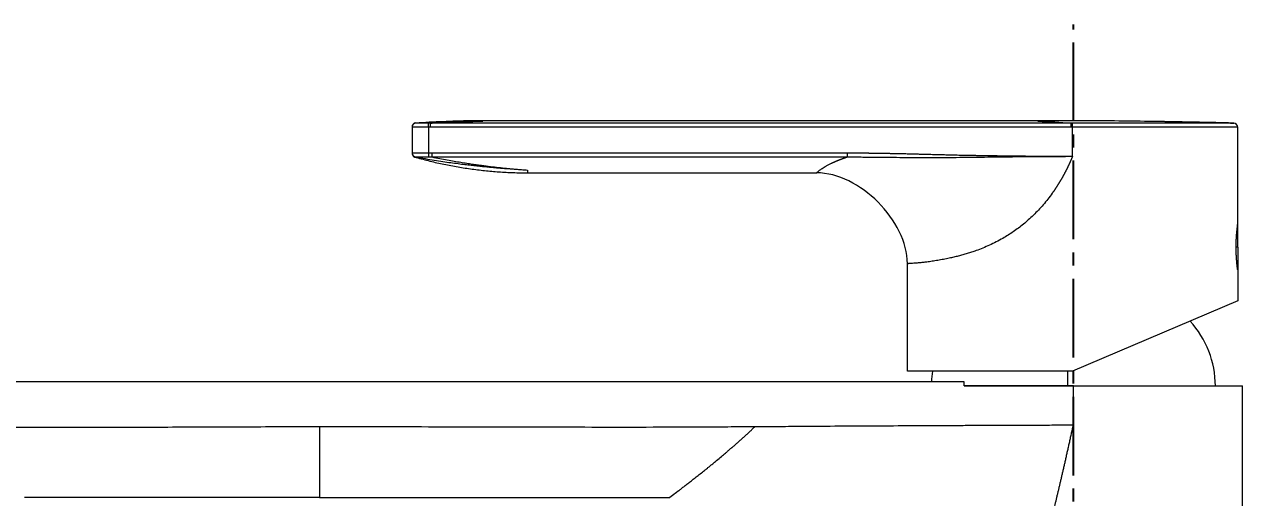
# Model space of a CAD drawing. Header units: millimetres. Extents: x 13295 to 13889, y -332 to 508.
# Drawn here: x 13666.8 to 13814.3, y 223.1 to 280.4 of the extents above; entities that cross this region are included whole.
import ezdxf

# ---------------------------------------------------------------- set-up
doc = ezdxf.new("R2010")
doc.units = ezdxf.units.MM
doc.linetypes.add('CENTER2', pattern=[28.575, 19.05, -3.175, 3.175, -3.175])
doc.layers.add('DIM_', color=5, linetype='Continuous', lineweight=9)
doc.styles.get("Standard").update_dxf_attribs({"font": 'arial.ttf'})
doc.dimstyles.new('사본(2) STANDARD', dxfattribs={"dimscale": 0, "dimtxt": 4, "dimasz": 4, "dimexe": 1.25, "dimexo": 0.625, "dimgap": 1.5, "dimtad": 3, "dimtih": 1, "dimtoh": 1, "dimdec": 1, "dimzin": 9, "dimdsep": 46, "dimtxsty": 'Standard', "dimcen": 2.5, "dimclrd": 5, "dimclre": 5, "dimclrt": 5, "dimadec": 0, "dimazin": 0, "dimtfac": 1, "dimtdec": 1, "dimtmove": 0, "dimatfit": 3, "dimfxl": 1.25, "dimtfill": 1, "dimtolj": 1, "dimtzin": 0, "dimarcsym": 0})

# ---------------------------------------------------------------- blocks, each defined once
blk = doc.blocks.new('*D6')
at = {"layer": 'Defpoints', "color": 0, "transparency": 16777216}
for p in [(13793.83, 280.36), (13647.52, 249.67), (13672.24, 138.6), (13793.83, -31.4), (13542.67, -38.4)]:
    blk.add_point(p, dxfattribs=at)
at = {"layer": 'DIM_', "color": 5, "lineweight": -2, "transparency": 16777216}
for start, end in [(250.8693, 258.9594), (261.0373, 269.1307)]:
    blk.add_arc((13793.83, 651.66), 527.28, start, end, dxfattribs=at)
at = {"layer": 'DIM_', "color": 5, "transparency": 16777216}
for points in [[(13620.59, 152.25), (13621.48, 154.76), (13613.49, 156.19)], [(13785.84, 125.78), (13785.82, 123.11), (13793.83, 124.39)]]:
    blk.add_solid(points, dxfattribs=at)
at = {"layer": 'DIM_', "color": 5, "transparency": 16777216, "insert": (13702.27, 132.4), "char_height": 8, "attachment_point": 5, "bg_fill": 3, "box_fill_scale": 1.1, "bg_fill_color": 256, "bg_fill_true_color": 13158600, "bg_fill_transparency": 0}
blk.add_mtext('\\A1;20°', dxfattribs=at)

msp = doc.modelspace()

# ---------------------------------------------------------------- linework, layer by layer
at = {"color": 1, "linetype": 'CENTER2', "ltscale": 0.5}
msp.add_line((13793.83, -31.4), (13793.83, 280.36), dxfattribs=at)
at = {"linetype": 'Continuous', "lineweight": 18}
for p, q in [((13793.74, 268.7), (13720.74, 268.7)), ((13713.74, 267.91), (13713.74, 264.82)), ((13813.74, 256.15), (13813.74, 267.91)), ((13766.43, 264.81), (13766.43, 264.32)), ((13727.74, 262.4), (13762.74, 262.4)), ((13813.75, 256.15), (13813.74, 256.15)), ((13813.75, 253.4), (13813.75, 256.15)), ((13813.75, 253.4), (13813.75, 250.65)), ((13773.74, 238.4), (13773.74, 251.4)), ((13813.74, 250.65), (13813.75, 250.65)), ((13813.74, 250.65), (13813.74, 246.89)), ((13813.74, 246.89), (13793.74, 238.4)), ((13793.74, 238.4), (13773.74, 238.4)), ((13780.61, 236.6), (13780.61, 237.1)), ((13780.61, 236.6), (13793.11, 236.6)), ((13793.11, 236.6), (13793.83, 236.6)), ((13793.83, 236.6), (13814.33, 236.6)), ((13814.33, -31.4), (13814.33, 236.6)), ((13702.53, 223.09), (13744.9, 223.09))]:
    msp.add_line(p, q, dxfattribs=at)
at = {"linetype": 'Continuous', "lineweight": 13}
for p, q in [((13715.74, 267.91), (13715.73, 268.41)), ((13715.74, 267.91), (13715.74, 264.81)), ((13793.56, 267.91), (13715.99, 267.91)), ((13793.56, 267.91), (13793.56, 268.41)), ((13793.74, 267.91), (13793.74, 268.41)), ((13793.74, 264.4), (13793.74, 267.91)), ((13715.74, 264.81), (13715.73, 264.32)), ((13716.12, 264.81), (13716.12, 264.32)), ((13716.12, 264.81), (13766.43, 264.81)), ((13716.12, 264.32), (13766.43, 264.32)), ((13727.74, 262.74), (13727.74, 262.4)), ((13813.75, 253.4), (13813.55, 253.4)), ((13793.83, 231.89), (13793.83, 236.6))]:
    msp.add_line(p, q, dxfattribs=at)
at = {"linetype": 'Continuous', "lineweight": 18, "extrusion": (0, 1.33795e-05, 1)}
msp.add_arc((13714.24, 267.94, -0.01), 0.5, 94.5878, 179.9998, dxfattribs=at)
at = {"linetype": 'Continuous', "lineweight": 18}
for centre, radius, start, end in [((13813.24, 267.91), 0.5, 359.9829, 88.4223), ((13799.43, 236.6), 11.6, 0, 42.557), ((13788.23, 236.6), 11.6, 171.073, 177.5221)]:
    msp.add_arc(centre, radius, start, end, dxfattribs=at)
at = {"linetype": 'Continuous', "lineweight": 13}
for centre, major_axis, ratio, start_param, end_param in [((13714.24, 267.91), (-0.5, 0), 0.999984, 5.755683, 6.283185), ((13714.24, 267.91), (-0.5, 0), 0.999984, 4.735832, 5.44336), ((13714.24, 264.82), (-0.5, 0), 0.999993, 0.340413, 1.392728), ((13714.24, 264.82), (-0.5, 0), 0.999935, 0.660054, 1.398974), ((13793.6, 236.6), (0, 11.6), 0.042073, 1.414991, 1.570796)]:
    msp.add_ellipse(centre, major_axis=major_axis, ratio=ratio, start_param=start_param, end_param=end_param, dxfattribs=at)
at = {"linetype": 'Continuous', "lineweight": 18}
for ratio, end_param in [(0.999935, 0.660053), (0.999993, 0.340412)]:
    msp.add_ellipse((13714.24, 264.82), major_axis=(-0.5, 0), ratio=ratio, start_param=0, end_param=end_param, dxfattribs=at)
for points, knots in [([(13714.2, 268.44), (13714.74, 268.48), (13715.28, 268.52), (13716.37, 268.58), (13716.92, 268.61), (13718.01, 268.65), (13718.55, 268.67), (13719.65, 268.69), (13720.19, 268.7), (13720.74, 268.7)], [0, 0, 0, 0, 0.25, 0.25, 0.5, 0.5, 0.75, 0.75, 1, 1, 1, 1]), ([(13720.77, 268.7), (13720.77, 268.7), (13720.77, 268.7), (13720.76, 268.7), (13720.75, 268.7), (13720.75, 268.7), (13720.74, 268.7), (13720.74, 268.7), (13720.74, 268.7), (13720.74, 268.7), (13720.74, 268.7), (13720.74, 268.7)], [0, 0, 0, 0, 0.046021, 0.164966, 0.283983, 0.403081, 0.522264, 0.641541, 0.760918, 0.880402, 1, 1, 1, 1]), ([(13720.74, 268.7), (13720.74, 268.7), (13720.74, 268.7), (13720.74, 268.7), (13720.74, 268.7), (13720.74, 268.7), (13720.74, 268.7), (13720.74, 268.7), (13720.74, 268.7), (13720.74, 268.7), (13720.74, 268.7), (13720.75, 268.7), (13720.75, 268.7), (13720.75, 268.7), (13720.76, 268.7), (13720.76, 268.7), (13720.76, 268.7), (13720.77, 268.7), (13720.77, 268.7), (13720.77, 268.7), (13720.77, 268.7)], [0, 0, 0, 0, 0.05615, 0.112273, 0.168369, 0.22444, 0.280486, 0.336508, 0.392507, 0.448484, 0.504438, 0.560372, 0.616285, 0.672179, 0.728054, 0.783911, 0.839751, 0.895575, 0.951383, 1, 1, 1, 1]), ([(13793.74, 268.7), (13793.74, 268.7), (13793.71, 268.7), (13793.53, 268.7), (13793.08, 268.69), (13792.21, 268.68), (13791.02, 268.66), (13790.07, 268.65), (13789.55, 268.65)], [0, 0, 0, 0, 0.1, 0.199813, 0.39986, 0.599907, 0.799953, 1, 1, 1, 1]), ([(13812.98, 268.41), (13811.09, 268.46), (13807.56, 268.55), (13802.68, 268.63), (13798.54, 268.68), (13796.02, 268.69), (13794.88, 268.7)], [0, 0, 0, 0, 0.308597, 0.580301, 0.811572, 1, 1, 1, 1]), ([(13812.16, 268.44), (13811.44, 268.46), (13810.03, 268.49), (13807.85, 268.54), (13805.88, 268.57), (13804.37, 268.6), (13803.55, 268.61), (13803.3, 268.61)], [0, 0, 0, 0, 0.283651, 0.52762, 0.737201, 0.918233, 1, 1, 1, 1]), ([(13713.91, 268.29), (13713.89, 268.27), (13713.84, 268.22), (13713.79, 268.12), (13713.76, 268.01), (13713.77, 267.94), (13713.77, 267.9)], [0, 0, 0, 0, 0.214506, 0.48092, 0.744245, 1, 1, 1, 1]), ([(13813.16, 268.41), (13813.14, 268.41), (13813.06, 268.41), (13812.95, 268.41), (13812.87, 268.41)], [0, 0, 0, 0, 0.324752, 1, 1, 1, 1]), ([(13713.74, 264.82), (13713.74, 264.81), (13713.74, 264.8), (13713.74, 264.8), (13713.74, 264.79), (13713.74, 264.78), (13713.74, 264.78), (13713.74, 264.78), (13713.74, 264.78), (13713.74, 264.78), (13713.74, 264.78)], [0, 0, 0, 0, 0.131545, 0.263091, 0.394636, 0.526181, 0.657727, 0.789272, 0.920818, 1, 1, 1, 1]), ([(13714.1, 264.29), (13714.1, 264.29), (13714.1, 264.29), (13714.1, 264.3), (13714.11, 264.3), (13714.11, 264.3), (13714.12, 264.31), (13714.13, 264.31), (13714.14, 264.32), (13714.15, 264.32)], [0, 0, 0, 0, 0.060794, 0.217328, 0.373863, 0.530397, 0.686931, 0.843466, 1, 1, 1, 1]), ([(13813.74, 250.65), (13813.74, 250.65), (13813.74, 250.65), (13813.73, 250.67), (13813.73, 250.7), (13813.72, 250.74), (13813.72, 250.77), (13813.72, 250.78), (13813.72, 250.8), (13813.72, 250.8), (13813.71, 250.83), (13813.71, 250.84), (13813.7, 250.89), (13813.69, 250.97), (13813.68, 251.06), (13813.68, 251.14), (13813.67, 251.18), (13813.67, 251.22), (13813.66, 251.25), (13813.66, 251.26), (13813.65, 251.33), (13813.64, 251.45), (13813.62, 251.65), (13813.61, 251.79), (13813.6, 251.91), (13813.6, 251.95), (13813.59, 252.02), (13813.59, 252.06), (13813.58, 252.18), (13813.57, 252.34), (13813.57, 252.51), (13813.56, 252.64), (13813.56, 252.68), (13813.56, 252.77), (13813.55, 252.82), (13813.55, 252.95), (13813.55, 253.13), (13813.55, 253.4), (13813.55, 253.58), (13813.55, 253.69), (13813.55, 253.71), (13813.55, 253.76), (13813.55, 253.82), (13813.55, 253.89), (13813.56, 254.02), (13813.56, 254.2), (13813.57, 254.37), (13813.58, 254.49), (13813.58, 254.53), (13813.58, 254.62), (13813.59, 254.66), (13813.59, 254.77), (13813.6, 254.93), (13813.62, 255.07), (13813.63, 255.18), (13813.63, 255.21), (13813.64, 255.28), (13813.64, 255.31), (13813.65, 255.41), (13813.66, 255.53), (13813.68, 255.69), (13813.69, 255.78), (13813.7, 255.83), (13813.7, 255.84), (13813.7, 255.86), (13813.7, 255.87), (13813.7, 255.9), (13813.71, 255.92), (13813.71, 255.97), (13813.72, 256.03), (13813.73, 256.08), (13813.73, 256.1), (13813.73, 256.11), (13813.73, 256.13), (13813.73, 256.13), (13813.74, 256.14), (13813.74, 256.15), (13813.74, 256.15)], [0, 0, 0, 0, 0.031255, 0.031255, 0.06251, 0.093765, 0.093765, 0.101579, 0.101579, 0.109393, 0.109393, 0.125021, 0.125021, 0.156276, 0.187531, 0.187531, 0.203158, 0.210972, 0.210972, 0.218786, 0.218786, 0.250041, 0.281296, 0.312551, 0.312551, 0.328179, 0.328179, 0.343807, 0.343807, 0.375062, 0.406317, 0.406317, 0.421944, 0.421944, 0.437572, 0.437572, 0.468827, 0.500082, 0.531337, 0.531337, 0.539151, 0.539151, 0.546965, 0.562593, 0.562593, 0.593848, 0.625103, 0.625103, 0.64073, 0.64073, 0.656358, 0.656358, 0.687613, 0.718868, 0.718868, 0.734496, 0.734496, 0.750123, 0.750123, 0.781379, 0.812634, 0.843889, 0.843889, 0.851703, 0.851703, 0.859516, 0.859516, 0.875144, 0.875144, 0.906399, 0.937654, 0.937654, 0.953282, 0.953282, 0.968909, 0.968909, 1, 1, 1, 1]), ([(13780.61, 237.1), (13761.02, 237.1), (13741.43, 237.1), (13702.25, 237.1), (13682.66, 237.1), (13663.07, 237.1)], [0, 0, 0, 0, 0.5, 0.5, 1, 1, 1, 1]), ([(13664.58, 231.61), (13666.17, 231.61), (13667.75, 231.61), (13670.91, 231.6), (13672.49, 231.6), (13677.23, 231.61), (13680.4, 231.62), (13685.14, 231.64), (13686.72, 231.64), (13689.88, 231.66), (13691.46, 231.66), (13694.63, 231.67), (13696.21, 231.68), (13699.37, 231.68), (13700.95, 231.68), (13702.53, 231.68)], [0, 0, 0, 0, 0.125, 0.125, 0.25, 0.25, 0.5, 0.5, 0.625, 0.625, 0.75, 0.75, 0.875, 0.875, 1, 1, 1, 1]), ([(13702.53, 231.68), (13704.73, 231.68), (13706.93, 231.68), (13711.32, 231.68), (13713.52, 231.68), (13717.92, 231.67), (13720.12, 231.66), (13724.51, 231.65), (13726.71, 231.65), (13731.11, 231.64), (13733.31, 231.64), (13737.7, 231.63), (13739.9, 231.63), (13744.3, 231.64), (13746.49, 231.65), (13749.79, 231.66), (13750.89, 231.67), (13753.09, 231.68), (13754.19, 231.69), (13755.29, 231.69)], [0, 0, 0, 0, 0.125, 0.125, 0.25, 0.25, 0.375, 0.375, 0.5, 0.5, 0.625, 0.625, 0.75, 0.75, 0.875, 0.875, 0.9375, 0.9375, 1, 1, 1, 1]), ([(13702.53, 231.68), (13702.53, 231.64), (13702.53, 230.32), (13702.53, 227.96), (13702.53, 225.27), (13702.53, 223.52), (13702.53, 223.09), (13702.53, 223.09)], [0, 0, 0, 0, 0.008479, 0.256335, 0.504192, 0.752048, 1, 1, 1, 1]), ([(13755.29, 231.69), (13755.8, 231.7), (13756.8, 231.7), (13758.26, 231.71), (13759.64, 231.72), (13760.94, 231.73), (13762.16, 231.74), (13763.29, 231.75), (13765.59, 231.76), (13769.09, 231.78), (13772.8, 231.8), (13775.52, 231.81), (13777.27, 231.82), (13779.09, 231.83), (13780.98, 231.84), (13782.95, 231.85), (13784.99, 231.85), (13787.1, 231.86), (13789.28, 231.87), (13791.53, 231.88), (13793.06, 231.89), (13793.83, 231.89)], [0, 0, 0, 0, 0.039968, 0.07784, 0.113613, 0.147288, 0.178863, 0.208338, 0.235713, 0.357767, 0.480721, 0.524238, 0.569629, 0.616892, 0.666026, 0.717029, 0.769899, 0.824634, 0.881231, 0.939687, 1, 1, 1, 1])]:
    msp.add_open_spline(points, degree=3, knots=knots, dxfattribs=at)
at = {"linetype": 'Continuous', "lineweight": 13}
for points, degree, knots in [([(13715.99, 268.41), (13716.25, 268.43), (13716.51, 268.44), (13717.04, 268.47), (13717.3, 268.48), (13718.09, 268.52), (13718.62, 268.54), (13719.67, 268.58), (13720.2, 268.6), (13720.99, 268.63), (13721.25, 268.63), (13721.78, 268.65), (13722.04, 268.65), (13722.3, 268.66)], 3, [0, 0, 0, 0, 0.125, 0.125, 0.25, 0.25, 0.5, 0.5, 0.75, 0.75, 0.875, 0.875, 1, 1, 1, 1]), ([(13722.3, 268.66), (13722.29, 268.66), (13722.28, 268.66), (13722.25, 268.66), (13722.22, 268.66), (13722.2, 268.66), (13722.17, 268.66), (13722.15, 268.66), (13722.12, 268.66), (13722.1, 268.66), (13722.07, 268.66), (13722.05, 268.67), (13722.02, 268.67), (13722, 268.67), (13721.98, 268.67), (13721.95, 268.67), (13721.93, 268.67), (13721.91, 268.67), (13721.88, 268.67), (13721.86, 268.67), (13721.84, 268.67), (13721.82, 268.67), (13721.8, 268.67), (13721.77, 268.67), (13721.75, 268.67), (13721.73, 268.67), (13721.71, 268.67), (13721.69, 268.67), (13721.67, 268.67), (13721.65, 268.68), (13721.63, 268.68), (13721.61, 268.68), (13721.59, 268.68), (13721.57, 268.68), (13721.55, 268.68), (13721.53, 268.68), (13721.51, 268.68), (13721.49, 268.68), (13721.47, 268.68), (13721.45, 268.68), (13721.44, 268.68), (13721.42, 268.68), (13721.4, 268.68), (13721.38, 268.68), (13721.37, 268.68), (13721.35, 268.68), (13721.33, 268.68), (13721.32, 268.68), (13721.3, 268.68), (13721.28, 268.68), (13721.27, 268.69), (13721.25, 268.69), (13721.24, 268.69), (13721.22, 268.69), (13721.21, 268.69), (13721.19, 268.69), (13721.18, 268.69), (13721.16, 268.69), (13721.15, 268.69), (13721.11, 268.69), (13721.04, 268.69), (13720.96, 268.69), (13720.89, 268.7), (13720.84, 268.7), (13720.82, 268.7), (13720.81, 268.7), (13720.8, 268.7), (13720.79, 268.7), (13720.78, 268.7), (13720.77, 268.7), (13720.77, 268.7)], 3, [0, 0, 0, 0, 0.010019, 0.020038, 0.030058, 0.04008, 0.050103, 0.060127, 0.070154, 0.080181, 0.090211, 0.100243, 0.110276, 0.120313, 0.130351, 0.140392, 0.150436, 0.160483, 0.170532, 0.180585, 0.190641, 0.200701, 0.210764, 0.220831, 0.230901, 0.240976, 0.251054, 0.261137, 0.271225, 0.281316, 0.291413, 0.301514, 0.31162, 0.321732, 0.331848, 0.34197, 0.352097, 0.36223, 0.372369, 0.382514, 0.392664, 0.402821, 0.412984, 0.423154, 0.43333, 0.443513, 0.453702, 0.463899, 0.474103, 0.484314, 0.494532, 0.504758, 0.514992, 0.525233, 0.535482, 0.54574, 0.556005, 0.566279, 0.576561, 0.586851, 0.661656, 0.73596, 0.809815, 0.883272, 0.904053, 0.924838, 0.945631, 0.966431, 0.98724, 1, 1, 1, 1]), ([(13715.74, 267.91), (13715.73, 267.91), (13715.71, 267.91), (13715.69, 267.91), (13715.67, 267.91), (13715.65, 267.91), (13715.63, 267.91), (13715.61, 267.91), (13715.58, 267.91), (13715.56, 267.91), (13715.54, 267.91), (13715.52, 267.91), (13715.5, 267.91), (13715.48, 267.91), (13715.46, 267.91), (13715.44, 267.91), (13715.42, 267.91), (13715.4, 267.91), (13715.38, 267.91), (13715.35, 267.91), (13715.33, 267.91), (13715.31, 267.91), (13715.29, 267.91), (13715.27, 267.91), (13715.25, 267.91), (13715.23, 267.91), (13715.22, 267.91), (13715.2, 267.91), (13715.18, 267.91), (13715.16, 267.91), (13715.14, 267.91), (13715.12, 267.91), (13715.1, 267.91), (13715.08, 267.91), (13715.06, 267.91), (13715.04, 267.91), (13715.03, 267.91), (13715.01, 267.91), (13714.99, 267.91), (13714.97, 267.91), (13714.95, 267.91), (13714.94, 267.91), (13714.92, 267.91), (13714.9, 267.91), (13714.88, 267.91), (13714.87, 267.91), (13714.85, 267.91), (13714.83, 267.91), (13714.82, 267.91), (13714.8, 267.91), (13714.78, 267.91), (13714.77, 267.91), (13714.75, 267.91), (13714.74, 267.91), (13714.72, 267.91), (13714.7, 267.91), (13714.69, 267.91), (13714.67, 267.91), (13714.66, 267.91), (13714.64, 267.91), (13714.63, 267.91), (13714.61, 267.91), (13714.6, 267.91), (13714.58, 267.91), (13714.57, 267.91), (13714.55, 267.91), (13714.54, 267.91), (13714.53, 267.91), (13714.51, 267.91), (13714.5, 267.91), (13714.49, 267.91), (13714.47, 267.91), (13714.46, 267.91), (13714.45, 267.91), (13714.43, 267.91), (13714.42, 267.91), (13714.41, 267.91), (13714.4, 267.91), (13714.38, 267.91), (13714.37, 267.91), (13714.36, 267.91), (13714.35, 267.91), (13714.34, 267.91), (13714.32, 267.91), (13714.31, 267.91), (13714.3, 267.91), (13714.29, 267.91), (13714.28, 267.91), (13714.27, 267.91), (13714.26, 267.91), (13714.25, 267.91), (13714.24, 267.91), (13714.23, 267.91), (13714.22, 267.91), (13714.21, 267.91), (13714.2, 267.91), (13714.19, 267.91), (13714.18, 267.91), (13714.17, 267.91), (13714.16, 267.91), (13714.15, 267.91), (13714.14, 267.91), (13714.13, 267.91), (13714.12, 267.91), (13714.11, 267.91), (13714.1, 267.91), (13714.09, 267.91), (13714.09, 267.91), (13714.08, 267.91), (13714.07, 267.91), (13714.06, 267.91), (13714.05, 267.91), (13714.05, 267.91), (13714.04, 267.91), (13714.03, 267.91), (13714.02, 267.91), (13714.02, 267.91), (13714.01, 267.91), (13714, 267.91), (13714, 267.91), (13713.99, 267.91), (13713.98, 267.91), (13713.98, 267.91), (13713.97, 267.91), (13713.96, 267.91), (13713.96, 267.91), (13713.95, 267.91), (13713.95, 267.91), (13713.94, 267.91), (13713.93, 267.91), (13713.93, 267.91), (13713.92, 267.91), (13713.92, 267.91), (13713.91, 267.91), (13713.91, 267.91), (13713.9, 267.91), (13713.9, 267.91), (13713.89, 267.91), (13713.89, 267.91), (13713.88, 267.91), (13713.88, 267.91), (13713.87, 267.91), (13713.87, 267.91), (13713.86, 267.91), (13713.86, 267.91), (13713.86, 267.91), (13713.85, 267.91), (13713.85, 267.91), (13713.84, 267.91), (13713.84, 267.91), (13713.84, 267.91), (13713.83, 267.91), (13713.83, 267.91), (13713.83, 267.91), (13713.82, 267.91), (13713.82, 267.91), (13713.82, 267.91), (13713.81, 267.91), (13713.81, 267.91), (13713.81, 267.91), (13713.8, 267.91), (13713.8, 267.91), (13713.8, 267.91), (13713.8, 267.91), (13713.79, 267.91), (13713.79, 267.91), (13713.79, 267.91), (13713.79, 267.91), (13713.78, 267.91), (13713.78, 267.91), (13713.78, 267.91), (13713.78, 267.91), (13713.78, 267.91), (13713.77, 267.91), (13713.77, 267.91), (13713.77, 267.91), (13713.77, 267.91), (13713.77, 267.91), (13713.76, 267.91), (13713.76, 267.91), (13713.76, 267.91), (13713.76, 267.91), (13713.76, 267.91), (13713.76, 267.91), (13713.76, 267.91), (13713.75, 267.91), (13713.75, 267.91), (13713.75, 267.91), (13713.75, 267.91), (13713.75, 267.91), (13713.75, 267.91), (13713.75, 267.91), (13713.75, 267.91), (13713.75, 267.91), (13713.75, 267.91), (13713.74, 267.91), (13713.74, 267.91), (13713.74, 267.91), (13713.74, 267.91), (13713.74, 267.91), (13713.74, 267.91), (13713.74, 267.91), (13713.74, 267.91), (13713.74, 267.91), (13713.74, 267.91), (13713.74, 267.91), (13713.74, 267.91), (13713.74, 267.91), (13713.74, 267.91), (13713.74, 267.91), (13713.74, 267.91), (13713.74, 267.91), (13713.74, 267.91), (13713.74, 267.91), (13713.74, 267.91), (13713.74, 267.91), (13713.74, 267.91), (13713.74, 267.91), (13713.74, 267.91), (13713.74, 267.91)], 3, [0, 0, 0, 0, 0.006978, 0.013934, 0.020868, 0.02778, 0.03467, 0.041538, 0.048385, 0.055209, 0.062012, 0.068792, 0.07555, 0.082287, 0.089002, 0.095694, 0.102365, 0.109014, 0.115641, 0.122246, 0.128829, 0.13539, 0.141929, 0.148446, 0.154941, 0.161415, 0.167866, 0.174295, 0.180703, 0.187088, 0.193452, 0.199794, 0.206113, 0.212411, 0.218687, 0.224941, 0.231173, 0.237383, 0.243571, 0.249737, 0.255881, 0.262003, 0.268104, 0.274182, 0.280238, 0.286273, 0.292285, 0.298276, 0.304244, 0.310191, 0.316116, 0.322019, 0.3279, 0.333759, 0.339596, 0.345411, 0.351204, 0.356975, 0.362724, 0.368451, 0.374157, 0.37984, 0.385502, 0.391141, 0.396759, 0.402354, 0.407928, 0.41348, 0.41901, 0.424518, 0.430003, 0.435467, 0.44091, 0.44633, 0.451728, 0.457104, 0.462458, 0.467791, 0.473101, 0.47839, 0.483656, 0.488901, 0.494123, 0.499324, 0.504503, 0.50966, 0.514794, 0.519907, 0.524998, 0.530067, 0.535115, 0.54014, 0.545143, 0.550124, 0.555084, 0.560021, 0.564936, 0.56983, 0.574702, 0.579551, 0.584379, 0.589185, 0.593968, 0.59873, 0.60347, 0.608188, 0.612884, 0.617558, 0.622211, 0.626841, 0.631449, 0.636036, 0.6406, 0.645142, 0.649663, 0.654162, 0.658638, 0.663093, 0.667526, 0.671936, 0.676325, 0.680692, 0.685037, 0.68936, 0.693661, 0.697941, 0.702198, 0.706433, 0.710646, 0.714838, 0.719007, 0.723155, 0.72728, 0.731384, 0.735466, 0.739526, 0.743563, 0.747579, 0.751573, 0.755545, 0.759495, 0.763423, 0.76733, 0.771214, 0.775076, 0.778916, 0.782735, 0.786531, 0.790306, 0.794058, 0.797789, 0.801498, 0.805185, 0.808849, 0.812492, 0.816113, 0.819712, 0.823289, 0.826844, 0.830378, 0.833889, 0.837378, 0.840845, 0.844291, 0.847714, 0.851116, 0.854496, 0.857853, 0.861189, 0.864503, 0.867794, 0.871064, 0.874312, 0.877538, 0.880742, 0.883925, 0.887085, 0.890223, 0.893339, 0.896434, 0.899506, 0.902557, 0.905585, 0.908592, 0.911576, 0.914539, 0.91748, 0.920399, 0.923296, 0.92617, 0.929023, 0.931855, 0.934664, 0.937451, 0.940216, 0.942959, 0.945681, 0.94838, 0.951058, 0.953713, 0.956347, 0.958959, 0.961548, 0.964116, 0.966662, 0.969186, 0.971688, 0.974168, 0.976626, 0.979062, 0.981476, 0.983868, 0.986239, 0.988587, 0.990914, 0.993218, 0.995501, 0.997761, 1, 1, 1, 1]), ([(13715.99, 268.41), (13715.95, 268.41), (13715.9, 268.41), (13715.82, 268.41), (13715.78, 268.41), (13715.73, 268.41)], 3, [0, 0, 0, 0, 0.5, 0.5, 1, 1, 1, 1]), ([(13715.99, 267.91), (13715.99, 267.94), (13715.99, 267.97), (13715.99, 268.03), (13715.99, 268.06), (13715.99, 268.12), (13715.99, 268.15), (13715.99, 268.21), (13715.99, 268.24), (13715.99, 268.29), (13715.99, 268.31), (13715.99, 268.35), (13715.99, 268.36), (13715.99, 268.39), (13715.99, 268.4), (13715.99, 268.41), (13715.99, 268.41), (13715.99, 268.41)], 3, [0, 0, 0, 0, 0.125, 0.125, 0.25, 0.25, 0.375, 0.375, 0.5, 0.5, 0.625, 0.625, 0.75, 0.75, 0.875, 0.875, 1, 1, 1, 1]), ([(13812.87, 268.41), (13812.86, 268.41), (13812.74, 268.41), (13812.46, 268.41), (13811.88, 268.41), (13811.06, 268.41), (13809.92, 268.41), (13808.42, 268.41), (13806.51, 268.41), (13804.21, 268.41), (13801.61, 268.41), (13798.9, 268.41), (13796.27, 268.41), (13794.55, 268.41), (13793.74, 268.41)], 3, [0, 0, 0, 0, 0.00426, 0.064041, 0.130165, 0.203726, 0.286638, 0.378775, 0.479191, 0.587721, 0.699784, 0.807687, 0.908502, 1, 1, 1, 1]), ([(13813.74, 267.91), (13813.74, 267.91), (13813.7, 267.91), (13813.58, 267.91), (13813.48, 267.91), (13813.22, 267.91), (13813.07, 267.91), (13812.69, 267.91), (13812.46, 267.91), (13811.96, 267.91), (13811.68, 267.91), (13811.07, 267.91), (13810.73, 267.91), (13810, 267.91), (13809.61, 267.91), (13808.78, 267.91), (13808.34, 267.91), (13807.42, 267.91), (13806.93, 267.91), (13805.92, 267.91), (13805.39, 267.91), (13804.3, 267.91), (13803.74, 267.91), (13802.59, 267.91), (13801.99, 267.91), (13800.79, 267.91), (13800.17, 267.91), (13798.92, 267.91), (13798.28, 267.91), (13797, 267.91), (13796.35, 267.91), (13795.05, 267.91), (13794.39, 267.91), (13793.74, 267.91)], 3, [0, 0, 0, 0, 0.0625, 0.0625, 0.125, 0.125, 0.1875, 0.1875, 0.25, 0.25, 0.3125, 0.3125, 0.375, 0.375, 0.4375, 0.4375, 0.5, 0.5, 0.5625, 0.5625, 0.625, 0.625, 0.6875, 0.6875, 0.75, 0.75, 0.8125, 0.8125, 0.875, 0.875, 0.9375, 0.9375, 1, 1, 1, 1]), ([(13812.86, 268.41), (13812.99, 268.41), (13813.19, 268.41), (13813.25, 268.41), (13813.25, 268.41)], 3, [0, 0, 0, 0, 0.517684, 1, 1, 1, 1]), ([(13713.74, 264.82), (13713.74, 264.82), (13713.74, 264.82), (13713.74, 264.82), (13713.74, 264.82), (13713.74, 264.82), (13713.74, 264.82), (13713.74, 264.82), (13713.74, 264.82), (13713.75, 264.82), (13713.75, 264.82), (13713.75, 264.82), (13713.76, 264.82), (13713.76, 264.82), (13713.77, 264.82), (13713.77, 264.82), (13713.78, 264.82), (13713.79, 264.82), (13713.79, 264.82), (13713.8, 264.82), (13713.81, 264.82), (13713.82, 264.82), (13713.84, 264.82), (13713.85, 264.82), (13713.86, 264.82), (13713.88, 264.82), (13713.89, 264.82), (13713.94, 264.82), (13714.01, 264.82), (13714.13, 264.82), (13714.25, 264.81), (13714.38, 264.81), (13714.51, 264.82), (13714.66, 264.82), (13714.82, 264.82), (13714.94, 264.82), (13715.03, 264.82), (13715.08, 264.82), (13715.13, 264.82), (13715.18, 264.82), (13715.22, 264.82), (13715.27, 264.82), (13715.32, 264.82), (13715.37, 264.82), (13715.42, 264.82), (13715.46, 264.82), (13715.51, 264.82), (13715.56, 264.82), (13715.6, 264.81), (13715.65, 264.81), (13715.69, 264.81), (13715.72, 264.81), (13715.74, 264.81)], 3, [0, 0, 0, 0, 0.006878, 0.01403, 0.021457, 0.029159, 0.037136, 0.045387, 0.053913, 0.062714, 0.071789, 0.08114, 0.090765, 0.100664, 0.110839, 0.121288, 0.132012, 0.143011, 0.154284, 0.165833, 0.177656, 0.189753, 0.202126, 0.214773, 0.227695, 0.240892, 0.254363, 0.26811, 0.343065, 0.410921, 0.471675, 0.525327, 0.582195, 0.639063, 0.695931, 0.7528, 0.769675, 0.78636, 0.802855, 0.819159, 0.835274, 0.851199, 0.866934, 0.882478, 0.897833, 0.912998, 0.927973, 0.942758, 0.957353, 0.971759, 0.985974, 1, 1, 1, 1]), ([(13714.15, 264.32), (13714.15, 264.32), (13714.2, 264.32), (13714.39, 264.32), (13714.65, 264.32), (13714.97, 264.32), (13715.33, 264.32), (13715.59, 264.32), (13715.73, 264.32)], 3, [0, 0, 0, 0, 0.178865, 0.355679, 0.525445, 0.67908, 0.830235, 1, 1, 1, 1]), ([(13762.74, 262.4), (13762.74, 262.4), (13762.74, 262.4), (13762.74, 262.4), (13762.74, 262.4), (13762.74, 262.4), (13762.74, 262.4), (13762.74, 262.4), (13762.74, 262.4), (13762.74, 262.41), (13762.74, 262.41), (13762.75, 262.41), (13762.75, 262.41), (13762.75, 262.41), (13762.75, 262.42), (13762.75, 262.42), (13762.76, 262.42), (13762.76, 262.42), (13762.76, 262.43), (13762.77, 262.43), (13762.77, 262.43), (13762.77, 262.44), (13762.78, 262.44), (13762.78, 262.44), (13762.78, 262.45), (13762.79, 262.45), (13762.79, 262.46), (13762.8, 262.46), (13762.8, 262.46), (13762.81, 262.47), (13762.81, 262.47), (13762.82, 262.48), (13762.82, 262.48), (13762.83, 262.49), (13762.83, 262.49), (13762.84, 262.5), (13762.85, 262.5), (13762.85, 262.51), (13762.86, 262.52), (13762.87, 262.52), (13762.87, 262.53), (13762.9, 262.56), (13762.97, 262.61), (13763.09, 262.71), (13763.24, 262.81), (13763.42, 262.94), (13763.64, 263.08), (13763.91, 263.23), (13764.21, 263.39), (13764.44, 263.51), (13764.59, 263.58), (13764.64, 263.6), (13764.68, 263.63), (13764.73, 263.65), (13764.78, 263.67), (13764.82, 263.69), (13764.87, 263.71), (13764.92, 263.73), (13764.97, 263.75), (13765.02, 263.78), (13765.07, 263.8), (13765.12, 263.82), (13765.17, 263.84), (13765.22, 263.86), (13765.27, 263.89), (13765.32, 263.91), (13765.38, 263.93), (13765.43, 263.95), (13765.49, 263.97), (13765.54, 263.99), (13765.6, 264.02), (13765.65, 264.04), (13765.71, 264.06), (13765.77, 264.08), (13765.82, 264.1), (13765.88, 264.12), (13765.94, 264.15), (13766, 264.17), (13766.06, 264.19), (13766.12, 264.21), (13766.18, 264.23), (13766.24, 264.25), (13766.3, 264.28), (13766.37, 264.3), (13766.41, 264.31), (13766.43, 264.32)], 3, [0, 0, 0, 0, 0.006992, 0.013956, 0.020891, 0.027798, 0.034677, 0.041527, 0.048349, 0.055143, 0.061909, 0.068646, 0.075355, 0.082036, 0.088689, 0.095313, 0.10191, 0.108478, 0.115018, 0.12153, 0.128013, 0.134469, 0.140896, 0.147296, 0.153667, 0.16001, 0.166325, 0.172613, 0.178872, 0.185103, 0.191306, 0.197481, 0.203629, 0.209748, 0.215839, 0.221903, 0.227938, 0.233946, 0.239926, 0.245878, 0.251802, 0.257699, 0.325846, 0.391503, 0.454706, 0.515492, 0.581274, 0.644635, 0.705655, 0.764424, 0.771654, 0.778852, 0.786019, 0.793154, 0.800257, 0.80733, 0.814372, 0.821383, 0.828363, 0.835314, 0.842234, 0.849125, 0.855986, 0.862818, 0.869621, 0.876395, 0.883141, 0.889859, 0.896548, 0.90321, 0.909845, 0.916452, 0.923032, 0.929586, 0.936113, 0.942614, 0.94909, 0.955539, 0.961964, 0.968364, 0.974739, 0.98109, 0.987417, 0.99372, 1, 1, 1, 1]), ([(13766.43, 264.81), (13768.09, 264.81), (13769.79, 264.79), (13770.86, 264.77), (13772.05, 264.75), (13773.21, 264.73), (13774.87, 264.68), (13774.97, 264.68), (13776.57, 264.64), (13777.7, 264.61), (13778.5, 264.59), (13780.85, 264.53), (13783.06, 264.5), (13785.5, 264.46), (13788.53, 264.43), (13790.79, 264.41), (13793.74, 264.4)], 2, [0, 0, 0, 0.25, 0.25, 0.375, 0.375, 0.5, 0.5, 0.5625, 0.5625, 0.625, 0.625, 0.75, 0.75, 0.875, 0.875, 1, 1, 1]), ([(13766.43, 264.32), (13766.71, 264.32), (13767, 264.32), (13767.56, 264.32), (13767.85, 264.32), (13768.42, 264.31), (13768.7, 264.31), (13769.27, 264.31), (13769.55, 264.31), (13770.41, 264.3), (13770.97, 264.29), (13772.11, 264.28), (13772.68, 264.27), (13773.82, 264.26), (13774.39, 264.26), (13775.52, 264.25), (13776.09, 264.25), (13777.23, 264.25), (13777.8, 264.25), (13778.94, 264.26), (13779.51, 264.27), (13780.65, 264.28), (13781.22, 264.29), (13782.35, 264.3), (13782.92, 264.31), (13784.06, 264.32), (13784.63, 264.33), (13785.77, 264.34), (13786.34, 264.35), (13787.48, 264.36), (13788.05, 264.36), (13789.18, 264.37), (13789.75, 264.37), (13791.46, 264.39), (13792.6, 264.39), (13793.74, 264.4)], 3, [0, 0, 0, 0, 0.03125, 0.03125, 0.0625, 0.0625, 0.09375, 0.09375, 0.125, 0.125, 0.1875, 0.1875, 0.25, 0.25, 0.3125, 0.3125, 0.375, 0.375, 0.4375, 0.4375, 0.5, 0.5, 0.5625, 0.5625, 0.625, 0.625, 0.6875, 0.6875, 0.75, 0.75, 0.8125, 0.8125, 0.875, 0.875, 1, 1, 1, 1]), ([(13793.74, 264.4), (13793.73, 264.37), (13793.71, 264.32), (13793.67, 264.25), (13793.64, 264.18), (13793.61, 264.1), (13793.58, 264.03), (13793.55, 263.96), (13793.52, 263.88), (13793.48, 263.81), (13793.45, 263.74), (13793.42, 263.66), (13793.39, 263.59), (13793.35, 263.52), (13793.32, 263.45), (13793.29, 263.38), (13793.25, 263.3), (13793.22, 263.23), (13793.18, 263.16), (13793.15, 263.09), (13793.12, 263.02), (13793.08, 262.95), (13793.05, 262.88), (13793.01, 262.81), (13792.98, 262.74), (13792.94, 262.67), (13792.9, 262.6), (13792.87, 262.53), (13792.83, 262.46), (13792.8, 262.39), (13792.76, 262.32), (13792.72, 262.26), (13792.69, 262.19), (13792.65, 262.12), (13792.61, 262.05), (13792.58, 261.98), (13792.54, 261.92), (13792.5, 261.85), (13792.46, 261.78), (13792.42, 261.72), (13792.38, 261.65), (13792.35, 261.58), (13792.31, 261.52), (13792.27, 261.45), (13792.23, 261.39), (13792.19, 261.32), (13792.15, 261.25), (13792.11, 261.19), (13792.07, 261.12), (13792.03, 261.06), (13791.99, 260.99), (13791.95, 260.93), (13791.91, 260.87), (13791.87, 260.8), (13791.83, 260.74), (13791.79, 260.67), (13791.74, 260.61), (13791.7, 260.55), (13791.66, 260.49), (13791.62, 260.42), (13791.58, 260.36), (13791.53, 260.3), (13791.49, 260.24), (13791.45, 260.17), (13791.41, 260.11), (13791.36, 260.05), (13791.32, 259.99), (13791.12, 259.71), (13790.75, 259.21), (13790.19, 258.53), (13789.61, 257.89), (13789.01, 257.27), (13788.4, 256.71), (13787.79, 256.19), (13787.18, 255.71), (13786.56, 255.27), (13785.93, 254.85), (13785.24, 254.43), (13784.49, 254.03), (13783.68, 253.64), (13782.86, 253.28), (13782.14, 253.01), (13781.51, 252.79), (13780.97, 252.62), (13780.43, 252.46), (13779.89, 252.32), (13779.34, 252.18), (13778.74, 252.05), (13778.09, 251.92), (13777.4, 251.79), (13776.72, 251.69), (13776.12, 251.6), (13775.59, 251.54), (13775.12, 251.49), (13774.69, 251.46), (13774.45, 251.44), (13774.32, 251.43), (13774.3, 251.43), (13774.28, 251.43), (13774.26, 251.43), (13774.24, 251.42), (13774.22, 251.42), (13774.2, 251.42), (13774.19, 251.42), (13774.17, 251.42), (13774.15, 251.42), (13774.13, 251.42), (13774.11, 251.42), (13774.09, 251.42), (13774.07, 251.41), (13774.06, 251.41), (13774.04, 251.41), (13774.02, 251.41), (13774, 251.41), (13773.99, 251.41), (13773.97, 251.41), (13773.96, 251.41), (13773.94, 251.41), (13773.93, 251.41), (13773.91, 251.41), (13773.9, 251.41), (13773.88, 251.41), (13773.87, 251.4), (13773.86, 251.4), (13773.85, 251.4), (13773.83, 251.4), (13773.82, 251.4), (13773.81, 251.4), (13773.8, 251.4), (13773.79, 251.4), (13773.78, 251.4), (13773.78, 251.4), (13773.77, 251.4), (13773.76, 251.4), (13773.76, 251.4), (13773.75, 251.4), (13773.75, 251.4), (13773.74, 251.4), (13773.74, 251.4), (13773.74, 251.4), (13773.74, 251.4), (13773.74, 251.4), (13773.74, 251.4)], 3, [0, 0, 0, 0, 0.002201, 0.004399, 0.006594, 0.008786, 0.010975, 0.013161, 0.015343, 0.017523, 0.0197, 0.021875, 0.024046, 0.026214, 0.02838, 0.030543, 0.032703, 0.03486, 0.037015, 0.039167, 0.041316, 0.043463, 0.045607, 0.047748, 0.049887, 0.052023, 0.054157, 0.056289, 0.058417, 0.060544, 0.062668, 0.06479, 0.066909, 0.069026, 0.07114, 0.073253, 0.075363, 0.077471, 0.079576, 0.08168, 0.083781, 0.085881, 0.087978, 0.090073, 0.092166, 0.094257, 0.096346, 0.098433, 0.100519, 0.102602, 0.104683, 0.106763, 0.108841, 0.110917, 0.112991, 0.115064, 0.117134, 0.119204, 0.121271, 0.123337, 0.125401, 0.127464, 0.129525, 0.131585, 0.133643, 0.1357, 0.137756, 0.13981, 0.164232, 0.188384, 0.212317, 0.236086, 0.259745, 0.281502, 0.303222, 0.324949, 0.34673, 0.36861, 0.39555, 0.422993, 0.450765, 0.479502, 0.498236, 0.51757, 0.537516, 0.558085, 0.579287, 0.601133, 0.63115, 0.662829, 0.696185, 0.731231, 0.761542, 0.793933, 0.828409, 0.864973, 0.867251, 0.869558, 0.871894, 0.874259, 0.876654, 0.879078, 0.881531, 0.884013, 0.886525, 0.889065, 0.891635, 0.894234, 0.896863, 0.899521, 0.902207, 0.904924, 0.907669, 0.910443, 0.913247, 0.91608, 0.918942, 0.921834, 0.924755, 0.927705, 0.930684, 0.933692, 0.93673, 0.939797, 0.942893, 0.946018, 0.949173, 0.952357, 0.95557, 0.958812, 0.962084, 0.965384, 0.968714, 0.972074, 0.975462, 0.97888, 0.982327, 0.985803, 0.989308, 0.992843, 0.996407, 1, 1, 1, 1]), ([(13744.9, 223.09), (13744.9, 223.09), (13744.9, 223.09), (13744.9, 223.09), (13744.9, 223.09), (13744.9, 223.09), (13744.91, 223.09), (13744.91, 223.09), (13744.91, 223.09), (13744.91, 223.09), (13744.91, 223.09), (13744.91, 223.1), (13744.91, 223.1), (13744.92, 223.1), (13744.92, 223.1), (13744.92, 223.1), (13744.92, 223.1), (13744.93, 223.11), (13744.93, 223.11), (13744.93, 223.11), (13744.93, 223.11), (13744.94, 223.11), (13744.94, 223.12), (13744.94, 223.12), (13744.95, 223.12), (13744.95, 223.12), (13744.96, 223.13), (13744.96, 223.13), (13744.96, 223.13), (13744.97, 223.14), (13744.97, 223.14), (13744.98, 223.14), (13744.98, 223.15), (13744.99, 223.15), (13744.99, 223.15), (13745, 223.16), (13745, 223.16), (13745.01, 223.17), (13745.01, 223.17), (13745.02, 223.17), (13745.02, 223.18), (13745.03, 223.18), (13745.03, 223.19), (13745.04, 223.19), (13745.04, 223.19), (13745.05, 223.2), (13745.06, 223.2), (13745.06, 223.21), (13745.07, 223.21), (13745.07, 223.22), (13745.08, 223.22), (13745.09, 223.23), (13745.09, 223.23), (13745.1, 223.24), (13745.11, 223.24), (13745.11, 223.25), (13745.12, 223.25), (13745.13, 223.26), (13745.13, 223.26), (13745.14, 223.27), (13745.15, 223.27), (13745.16, 223.28), (13745.16, 223.28), (13745.17, 223.29), (13745.18, 223.29), (13745.18, 223.3), (13745.19, 223.3), (13745.2, 223.31), (13745.21, 223.32), (13745.21, 223.32), (13745.22, 223.33), (13745.23, 223.33), (13745.24, 223.34), (13745.24, 223.34), (13745.25, 223.35), (13745.26, 223.36), (13745.27, 223.36), (13745.28, 223.37), (13745.28, 223.37), (13745.29, 223.38), (13745.3, 223.38), (13745.31, 223.39), (13745.31, 223.4), (13745.32, 223.4), (13745.33, 223.41), (13745.34, 223.41), (13745.35, 223.42), (13745.35, 223.43), (13745.36, 223.43), (13745.37, 223.44), (13745.38, 223.45), (13745.39, 223.45), (13745.4, 223.46), (13745.4, 223.46), (13745.41, 223.47), (13745.42, 223.48), (13745.43, 223.48), (13745.44, 223.49), (13745.44, 223.49), (13745.45, 223.5), (13745.46, 223.51), (13745.47, 223.51), (13745.48, 223.52), (13745.49, 223.53), (13745.49, 223.53), (13745.5, 223.54), (13745.51, 223.54), (13745.52, 223.55), (13745.53, 223.56), (13745.53, 223.56), (13745.54, 223.57), (13745.55, 223.57), (13745.56, 223.58), (13745.57, 223.59), (13745.57, 223.59), (13745.58, 223.6), (13745.59, 223.61), (13745.6, 223.61), (13745.61, 223.62), (13745.62, 223.62), (13745.62, 223.63), (13745.63, 223.64), (13745.64, 223.64), (13745.65, 223.65), (13745.65, 223.65), (13745.66, 223.66), (13745.67, 223.67), (13745.68, 223.67), (13745.69, 223.68), (13745.69, 223.68), (13745.7, 223.69), (13745.71, 223.7), (13745.72, 223.7), (13745.73, 223.71), (13745.73, 223.71), (13745.74, 223.72), (13745.75, 223.72), (13745.76, 223.73), (13745.76, 223.74), (13745.77, 223.74), (13745.78, 223.75), (13745.79, 223.75), (13745.79, 223.76), (13745.8, 223.76), (13745.81, 223.77), (13745.81, 223.77), (13745.82, 223.78), (13745.83, 223.79), (13745.84, 223.79), (13745.84, 223.8), (13745.85, 223.8), (13745.86, 223.81), (13745.86, 223.81), (13745.87, 223.82), (13745.88, 223.82), (13745.88, 223.83), (13745.89, 223.83), (13745.9, 223.84), (13745.9, 223.84), (13745.91, 223.85), (13745.92, 223.85), (13745.92, 223.86), (13745.93, 223.86), (13745.94, 223.87), (13745.94, 223.87), (13745.95, 223.88), (13745.96, 223.88), (13745.96, 223.89), (13745.97, 223.89), (13745.97, 223.9), (13745.98, 223.9), (13745.99, 223.9), (13745.99, 223.91), (13746, 223.91), (13746, 223.92), (13746.01, 223.92), (13746.01, 223.93), (13746.02, 223.93), (13746.03, 223.94), (13746.03, 223.94), (13746.04, 223.94), (13746.04, 223.95), (13746.05, 223.95), (13746.05, 223.96), (13746.06, 223.96), (13746.06, 223.96), (13746.07, 223.97), (13746.07, 223.97), (13746.08, 223.97), (13746.08, 223.98), (13746.09, 223.98), (13746.09, 223.99), (13746.1, 223.99), (13746.1, 223.99), (13746.11, 224), (13746.22, 224.08), (13746.45, 224.26), (13746.83, 224.55), (13747.24, 224.87), (13747.68, 225.21), (13748.16, 225.58), (13748.65, 225.98), (13749.04, 226.28), (13749.33, 226.51), (13749.53, 226.68), (13749.81, 226.91), (13750.19, 227.21), (13750.66, 227.61), (13751.17, 228.03), (13751.64, 228.42), (13751.95, 228.69), (13752.13, 228.85), (13752.24, 228.94), (13752.33, 229.02), (13752.42, 229.1), (13752.51, 229.17), (13752.6, 229.25), (13752.69, 229.33), (13752.78, 229.41), (13752.87, 229.49), (13752.96, 229.57), (13753.05, 229.64), (13753.14, 229.72), (13753.23, 229.8), (13753.32, 229.88), (13753.41, 229.96), (13753.5, 230.04), (13753.59, 230.12), (13753.68, 230.21), (13753.77, 230.29), (13753.86, 230.37), (13753.95, 230.45), (13754.04, 230.53), (13754.13, 230.61), (13754.22, 230.69), (13754.31, 230.78), (13754.4, 230.86), (13754.49, 230.94), (13754.58, 231.02), (13754.67, 231.11), (13754.75, 231.19), (13754.84, 231.27), (13754.93, 231.36), (13755.02, 231.44), (13755.11, 231.53), (13755.2, 231.61), (13755.26, 231.67), (13755.29, 231.69)], 3, [0, 0, 0, 0, 0.00242, 0.00483, 0.00723, 0.00962, 0.012, 0.014371, 0.016731, 0.019082, 0.021423, 0.023754, 0.026076, 0.028387, 0.030689, 0.032981, 0.035264, 0.037537, 0.0398, 0.042053, 0.044297, 0.046532, 0.048756, 0.050971, 0.053177, 0.055372, 0.057559, 0.059735, 0.061902, 0.06406, 0.066208, 0.068346, 0.070475, 0.072595, 0.074704, 0.076805, 0.078896, 0.080977, 0.083049, 0.085111, 0.087164, 0.089208, 0.091242, 0.093266, 0.095281, 0.097287, 0.099283, 0.101269, 0.103247, 0.105214, 0.107173, 0.109122, 0.111061, 0.112991, 0.114912, 0.116823, 0.118724, 0.120616, 0.122499, 0.124373, 0.126236, 0.128091, 0.129936, 0.131772, 0.133598, 0.135414, 0.137222, 0.13902, 0.140808, 0.142587, 0.144356, 0.146116, 0.147867, 0.149608, 0.15134, 0.153062, 0.154775, 0.156478, 0.158172, 0.159857, 0.161532, 0.163197, 0.164853, 0.1665, 0.168137, 0.169764, 0.171382, 0.172991, 0.17459, 0.17618, 0.17776, 0.179331, 0.180892, 0.182444, 0.183986, 0.185519, 0.187042, 0.188556, 0.19006, 0.191554, 0.19304, 0.194515, 0.195981, 0.197438, 0.198885, 0.200322, 0.20175, 0.203169, 0.204578, 0.205977, 0.207367, 0.208747, 0.210117, 0.211478, 0.21283, 0.214172, 0.215504, 0.216827, 0.21814, 0.219444, 0.220738, 0.222022, 0.223297, 0.224562, 0.225818, 0.227064, 0.2283, 0.229527, 0.230744, 0.231951, 0.233149, 0.234338, 0.235516, 0.236685, 0.237845, 0.238994, 0.240134, 0.241265, 0.242386, 0.243497, 0.244598, 0.24569, 0.246772, 0.247845, 0.248907, 0.249961, 0.251004, 0.252038, 0.253062, 0.254076, 0.255081, 0.256076, 0.257061, 0.258037, 0.259003, 0.259959, 0.260906, 0.261843, 0.26277, 0.263687, 0.264595, 0.265493, 0.266381, 0.267259, 0.268128, 0.268987, 0.269837, 0.270676, 0.271506, 0.272326, 0.273137, 0.273937, 0.274728, 0.275509, 0.276281, 0.277042, 0.277794, 0.278536, 0.279268, 0.279991, 0.280704, 0.281407, 0.2821, 0.282784, 0.283457, 0.284121, 0.284776, 0.28542, 0.286055, 0.28668, 0.287295, 0.2879, 0.288495, 0.289081, 0.289657, 0.290223, 0.332237, 0.374379, 0.416612, 0.458889, 0.501155, 0.543349, 0.585406, 0.595317, 0.611252, 0.633167, 0.660988, 0.694597, 0.73778, 0.769728, 0.790723, 0.800989, 0.806954, 0.812904, 0.818841, 0.824764, 0.830672, 0.836565, 0.842443, 0.848305, 0.854152, 0.859984, 0.865799, 0.871598, 0.877381, 0.883147, 0.888896, 0.894628, 0.900342, 0.906039, 0.911718, 0.917379, 0.923022, 0.928646, 0.934252, 0.939839, 0.945407, 0.950956, 0.956485, 0.961995, 0.967485, 0.972955, 0.978405, 0.983835, 0.989244, 0.994632, 1, 1, 1, 1]), ([(13773.33, 192.21), (13773.33, 192.21), (13773.33, 192.21), (13773.33, 192.21), (13773.33, 192.21), (13773.34, 192.21), (13773.34, 192.21), (13773.34, 192.21), (13773.34, 192.21), (13773.35, 192.21), (13773.35, 192.21), (13773.36, 192.21), (13773.36, 192.21), (13773.37, 192.21), (13773.38, 192.22), (13773.39, 192.22), (13773.41, 192.23), (13773.43, 192.23), (13773.45, 192.24), (13773.46, 192.25), (13773.48, 192.26), (13773.5, 192.27), (13773.52, 192.28), (13773.55, 192.3), (13773.6, 192.34), (13773.66, 192.38), (13773.72, 192.42), (13773.77, 192.46), (13773.8, 192.48), (13773.83, 192.51), (13773.86, 192.53), (13773.89, 192.55), (13773.92, 192.57), (13773.95, 192.59), (13773.97, 192.61), (13773.99, 192.62), (13774.01, 192.64), (13774.04, 192.66), (13774.09, 192.68), (13774.14, 192.72), (13774.2, 192.76), (13774.27, 192.79), (13774.34, 192.83), (13774.41, 192.87), (13774.47, 192.91), (13774.52, 192.94), (13774.58, 192.97), (13774.64, 193), (13774.69, 193.03), (13774.75, 193.07), (13774.81, 193.1), (13774.86, 193.13), (13774.9, 193.15), (13774.93, 193.17), (13774.97, 193.19), (13775, 193.21), (13775.03, 193.23), (13775.07, 193.25), (13775.1, 193.28), (13775.14, 193.3), (13775.18, 193.33), (13775.22, 193.36), (13775.27, 193.39), (13775.31, 193.42), (13775.35, 193.45), (13775.4, 193.48), (13775.46, 193.52), (13775.52, 193.57), (13775.61, 193.63), (13775.72, 193.71), (13775.84, 193.81), (13775.96, 193.9), (13776.06, 193.97), (13776.14, 194.03), (13776.22, 194.09), (13776.31, 194.16), (13776.39, 194.22), (13776.48, 194.29), (13776.56, 194.35), (13776.65, 194.42), (13776.75, 194.49), (13776.84, 194.56), (13776.94, 194.64), (13777.04, 194.71), (13777.14, 194.79), (13777.24, 194.87), (13777.36, 194.96), (13777.5, 195.07), (13777.65, 195.19), (13777.79, 195.3), (13777.93, 195.41), (13778.05, 195.52), (13778.17, 195.61), (13778.28, 195.71), (13778.38, 195.79), (13778.48, 195.87), (13778.56, 195.94), (13778.64, 196), (13778.7, 196.06), (13778.76, 196.11), (13778.8, 196.15), (13778.84, 196.18), (13778.87, 196.21), (13778.89, 196.22), (13778.91, 196.24), (13778.93, 196.26), (13778.95, 196.28), (13778.98, 196.31), (13779.01, 196.33), (13779.03, 196.35), (13779.06, 196.38), (13779.09, 196.41), (13779.12, 196.43), (13779.15, 196.46), (13779.17, 196.48), (13779.2, 196.51), (13779.23, 196.54), (13779.26, 196.56), (13779.29, 196.59), (13779.32, 196.62), (13779.35, 196.65), (13779.38, 196.68), (13779.41, 196.71), (13779.45, 196.73), (13779.48, 196.76), (13779.51, 196.79), (13779.54, 196.82), (13779.57, 196.86), (13779.6, 196.89), (13779.64, 196.92), (13779.67, 196.95), (13779.7, 196.98), (13779.74, 197.01), (13779.77, 197.05), (13779.8, 197.08), (13779.84, 197.11), (13779.87, 197.15), (13779.91, 197.18), (13779.94, 197.22), (13779.98, 197.25), (13780.01, 197.29), (13780.05, 197.32), (13780.09, 197.36), (13780.12, 197.4), (13780.16, 197.43), (13780.2, 197.47), (13780.23, 197.51), (13780.27, 197.55), (13780.31, 197.59), (13780.35, 197.62), (13780.38, 197.66), (13780.42, 197.7), (13780.46, 197.74), (13780.5, 197.78), (13780.54, 197.83), (13780.63, 197.92), (13780.77, 198.07), (13780.97, 198.28), (13781.15, 198.49), (13781.33, 198.69), (13781.51, 198.89), (13781.68, 199.09), (13781.85, 199.29), (13782.01, 199.48), (13782.16, 199.66), (13782.34, 199.88), (13782.55, 200.14), (13782.79, 200.44), (13783.02, 200.75), (13783.24, 201.05), (13783.47, 201.36), (13783.68, 201.67), (13783.9, 201.98), (13784.1, 202.29), (13784.31, 202.6), (13784.51, 202.92), (13784.7, 203.23), (13784.89, 203.54), (13785.08, 203.86), (13785.26, 204.17), (13785.43, 204.49), (13785.6, 204.8), (13785.77, 205.11), (13785.94, 205.42), (13786.1, 205.73), (13786.25, 206.04), (13786.4, 206.35), (13786.55, 206.66), (13786.7, 206.97), (13786.95, 207.52), (13787.31, 208.32), (13787.74, 209.37), (13788.16, 210.44), (13788.56, 211.52), (13788.93, 212.6), (13789.29, 213.69), (13789.63, 214.79), (13789.96, 215.89), (13790.28, 216.99), (13790.5, 217.81), (13790.64, 218.34), (13790.71, 218.58), (13790.77, 218.83), (13790.84, 219.1), (13790.91, 219.37), (13790.98, 219.65), (13791.06, 219.94), (13791.13, 220.24), (13791.21, 220.55), (13791.29, 220.86), (13791.37, 221.19), (13791.46, 221.53), (13791.54, 221.88), (13791.63, 222.23), (13791.71, 222.6), (13791.8, 222.97), (13791.89, 223.36), (13791.99, 223.75), (13792.08, 224.15), (13792.18, 224.57), (13792.28, 224.99), (13792.38, 225.42), (13792.48, 225.86), (13792.58, 226.31), (13792.69, 226.77), (13792.8, 227.24), (13792.9, 227.72), (13793.02, 228.21), (13793.13, 228.71), (13793.24, 229.21), (13793.36, 229.73), (13793.47, 230.26), (13793.59, 230.79), (13793.71, 231.34), (13793.79, 231.7), (13793.83, 231.89)], 3, [0, 0, 0, 0, 0.001236, 0.002574, 0.004015, 0.005558, 0.007204, 0.008953, 0.010805, 0.012759, 0.014816, 0.016976, 0.019239, 0.021604, 0.024072, 0.027875, 0.031443, 0.034775, 0.037872, 0.040733, 0.043358, 0.045747, 0.047901, 0.052782, 0.058352, 0.064613, 0.071563, 0.074628, 0.077509, 0.080206, 0.082721, 0.085051, 0.087199, 0.089162, 0.090943, 0.09254, 0.093954, 0.095184, 0.098751, 0.102464, 0.106325, 0.110332, 0.114486, 0.118786, 0.121731, 0.124675, 0.127619, 0.130562, 0.133504, 0.136445, 0.139386, 0.142326, 0.143707, 0.145133, 0.146605, 0.148122, 0.149686, 0.151295, 0.15295, 0.154651, 0.156397, 0.15819, 0.160028, 0.161912, 0.163842, 0.165817, 0.167902, 0.170725, 0.174285, 0.178582, 0.183617, 0.189388, 0.192301, 0.195252, 0.19824, 0.201266, 0.204328, 0.207427, 0.210564, 0.213738, 0.216948, 0.220196, 0.223481, 0.226803, 0.230162, 0.233558, 0.236991, 0.242117, 0.246957, 0.25151, 0.255777, 0.259758, 0.263452, 0.266861, 0.269984, 0.272821, 0.275372, 0.277637, 0.279617, 0.281312, 0.282721, 0.283844, 0.284682, 0.285235, 0.285502, 0.286296, 0.287097, 0.287906, 0.288722, 0.289546, 0.290377, 0.291216, 0.292062, 0.292915, 0.293777, 0.294645, 0.295521, 0.296405, 0.297295, 0.298194, 0.2991, 0.300013, 0.300934, 0.301862, 0.302798, 0.303741, 0.304691, 0.305649, 0.306615, 0.307588, 0.308568, 0.309556, 0.310551, 0.311554, 0.312564, 0.313582, 0.314607, 0.315639, 0.316679, 0.317726, 0.318781, 0.319843, 0.320913, 0.32199, 0.323074, 0.324166, 0.325265, 0.326372, 0.327486, 0.328607, 0.329736, 0.330873, 0.332016, 0.333167, 0.334326, 0.335492, 0.341361, 0.34708, 0.352651, 0.358073, 0.363346, 0.36847, 0.373446, 0.378273, 0.382951, 0.387482, 0.394789, 0.402038, 0.40923, 0.416364, 0.42344, 0.430458, 0.437419, 0.444321, 0.451166, 0.457954, 0.464684, 0.471358, 0.477975, 0.484536, 0.491041, 0.497489, 0.50388, 0.510214, 0.516492, 0.522713, 0.528878, 0.534987, 0.54104, 0.547037, 0.567391, 0.587729, 0.608055, 0.62837, 0.648675, 0.668972, 0.689266, 0.709559, 0.729849, 0.750137, 0.754401, 0.758834, 0.763436, 0.768207, 0.773147, 0.778256, 0.783534, 0.788982, 0.794598, 0.800384, 0.806339, 0.812463, 0.818756, 0.825219, 0.83185, 0.838651, 0.845621, 0.85276, 0.860069, 0.867546, 0.875193, 0.883009, 0.890993, 0.899147, 0.907471, 0.915963, 0.924624, 0.933454, 0.942454, 0.951622, 0.96096, 0.970466, 0.980142, 0.989986, 1, 1, 1, 1])]:
    msp.add_open_spline(points, degree=degree, knots=knots, dxfattribs=at)
at = {"linetype": 'Continuous', "lineweight": 18}
for points, degree in [([(13720.86, 268.68), (13719.87, 268.67)], 1), ([(13789.55, 268.65), (13790.89, 268.6), (13792.23, 268.52), (13793.56, 268.41)], 3), ([(13795.47, 268.69), (13794.89, 268.7), (13794.31, 268.7), (13793.74, 268.7)], 3), ([(13713.74, 267.91), (13713.74, 267.91), (13713.74, 267.91), (13713.74, 267.92), (13713.74, 267.92), (13713.74, 267.92), (13713.74, 267.93), (13713.74, 267.93), (13713.74, 267.93), (13713.74, 267.94), (13713.74, 267.94), (13713.74, 267.94), (13713.74, 267.94), (13713.74, 267.94)], 3), ([(13713.77, 268.12), (13713.77, 268.09)], 1), ([(13714.22, 268.41), (13714.22, 268.41), (13714.22, 268.41), (13714.22, 268.42), (13714.21, 268.42), (13714.21, 268.42), (13714.21, 268.43), (13714.21, 268.43), (13714.2, 268.43), (13714.2, 268.43), (13714.2, 268.44), (13714.2, 268.44), (13714.2, 268.44), (13714.2, 268.44)], 3), ([(13715.73, 268.41), (13715.59, 268.41), (13715.31, 268.41), (13714.93, 268.41), (13714.61, 268.41), (13714.4, 268.41), (13714.27, 268.41), (13714.23, 268.41), (13714.22, 268.41)], 3), ([(13813.25, 268.41), (13812.43, 268.44), (13811.61, 268.46), (13810.78, 268.48)], 3), ([(13713.77, 264.63), (13713.85, 264.45)], 1), ([(13713.85, 264.45), (13713.95, 264.33), (13714.1, 264.3)], 2), ([(13714.02, 264.32), (13720.74, 262.4), (13727.74, 262.4)], 2), ([(13714.15, 264.32), (13714.15, 264.32), (13714.15, 264.32), (13714.15, 264.32), (13714.15, 264.32), (13714.15, 264.32)], 3), ([(13715.73, 264.32), (13715.77, 264.32), (13715.86, 264.32), (13715.99, 264.32), (13716.08, 264.32), (13716.12, 264.32)], 3), ([(13716.12, 264.32), (13716.45, 264.25), (13717.1, 264.12), (13718.01, 263.96), (13718.86, 263.81), (13719.64, 263.68), (13720.37, 263.56), (13721.04, 263.46), (13721.66, 263.37), (13722.25, 263.29), (13722.82, 263.21), (13723.39, 263.14), (13723.97, 263.08), (13724.55, 263.01), (13725.13, 262.95), (13725.73, 262.9), (13726.34, 262.84), (13727, 262.79), (13727.48, 262.75), (13727.74, 262.74)], 3), ([(13773.74, 251.4), (13773.74, 252.7), (13773.01, 255.37), (13770.34, 259.01), (13766.7, 261.67), (13764.03, 262.4), (13762.74, 262.4)], 3), ([(13793.83, 236.6), (13789.42, 236.6), (13785.02, 236.6), (13780.61, 236.6)], 3), ([(13702.53, 223.09), (13696.58, 223.1), (13684.66, 223.1), (13672.75, 223.1), (13666.79, 223.1)], 3)]:
    msp.add_open_spline(points, degree=degree, dxfattribs=at)
at = {"linetype": 'Continuous', "lineweight": 13}
for points in [[(13715.99, 267.91), (13715.96, 267.91), (13715.9, 267.91), (13715.82, 267.91), (13715.76, 267.91), (13715.74, 267.91)], [(13793.56, 268.41), (13767.71, 268.41), (13741.85, 268.41), (13715.99, 268.41)], [(13793.74, 268.41), (13793.68, 268.41), (13793.62, 268.41), (13793.56, 268.41)], [(13793.74, 267.91), (13793.72, 267.91), (13793.68, 267.91), (13793.62, 267.91), (13793.58, 267.91), (13793.56, 267.91)], [(13714.15, 264.32), (13714.56, 264.25), (13715.35, 264.11), (13716.45, 263.93), (13717.48, 263.77), (13718.44, 263.63), (13719.32, 263.52), (13720.14, 263.41), (13720.89, 263.33), (13721.6, 263.25), (13722.28, 263.18), (13722.95, 263.11), (13723.62, 263.05), (13724.29, 262.99), (13724.95, 262.94), (13725.61, 262.89), (13726.28, 262.84), (13726.98, 262.79), (13727.48, 262.75), (13727.74, 262.74)], [(13715.74, 264.81), (13715.78, 264.81), (13715.86, 264.81), (13715.99, 264.81), (13716.08, 264.81), (13716.12, 264.81)]]:
    msp.add_open_spline(points, degree=3, dxfattribs=at)

# ---------------------------------------------------------------- next in the draw order: dimensions: what is measured, and where the dimension line sits
at = {"layer": 'DIM_'}
dim = msp.add_angular_dim_2l(base=(13672.24, 138.6), line1=((13793.83, -31.4), (13793.83, 280.36)), line2=((13542.67, -38.4), (13647.52, 249.67)), dimstyle='사본(2) STANDARD', override={"dimscale": 1, "dimtxt": 8, "dimasz": 8, "dimtad": 0}, dxfattribs=at)
dim.commit()
dim.dimension.update_dxf_attribs({"geometry": '*D6', "text_midpoint": (13702.27, 132.4)})

doc.saveas('drawing.dxf')
